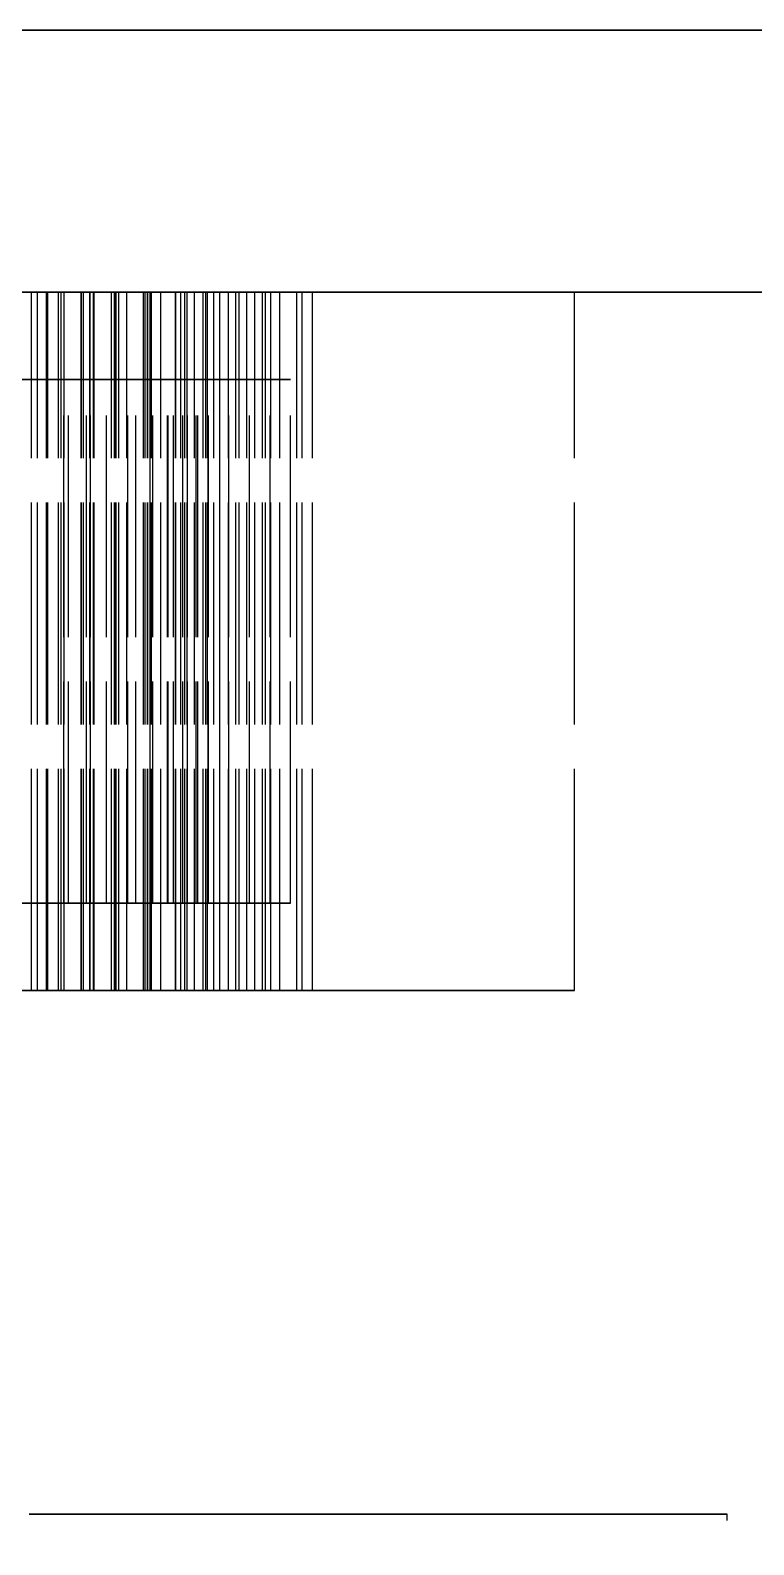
# Model space of a CAD drawing. Header units: millimetres. Extents: x -13 to 272, y -50 to 160.
# Drawn here: x 41.26 to 45.4, y 137.33 to 146.01 of the extents above; entities that cross this region are included whole.
import ezdxf

# ---------------------------------------------------------------- set-up
doc = ezdxf.new("R2010")
doc.units = ezdxf.units.MM
doc.linetypes.add('DASHED', pattern=[1.524, 1.27, -0.254])
doc.layers.add('HIDDEN', color=8, linetype='DASHED')
doc.layers.add('VISIBLE', color=7, linetype='CONTINUOUS')

msp = doc.modelspace()

# ---------------------------------------------------------------- linework, layer by layer
at = {"layer": 'HIDDEN'}
for points in [[(34.77381, 146.01), (35.53571, 146.01), (36.29762, 146.01), (37.05952, 146.01), (37.82143, 146.01), (38.58333, 146.01), (39.34524, 146.01), (40.10714, 146.01), (40.86905, 146.01), (41.63095, 146.01), (42.39286, 146.01), (43.15476, 146.01), (43.91667, 146.01), (44.67857, 146.01), (45.44048, 146.01), (46.20238, 146.01), (46.96429, 146.01), (47.72619, 146.01), (48.4881, 146.01), (49.25, 146.01)], [(44.375, 144.51), (43.76786, 144.51), (43.16071, 144.51), (42.55357, 144.51), (41.94643, 144.51), (41.33929, 144.51), (40.73214, 144.51), (40.125, 144.51), (39.51786, 144.51), (38.91071, 144.51), (38.30357, 144.51), (37.69643, 144.51), (37.08929, 144.51), (36.48214, 144.51), (35.875, 144.51), (35.26786, 144.51)], [(35.26786, 144.51), (35.875, 144.51), (36.48214, 144.51), (37.08929, 144.51), (37.69643, 144.51), (38.30357, 144.51), (38.91071, 144.51), (39.51786, 144.51), (40.125, 144.51), (40.73214, 144.51), (41.33929, 144.51), (41.94643, 144.51), (42.55357, 144.51), (43.16071, 144.51), (43.76786, 144.51), (44.375, 144.51)], [(47.25, 144.51), (46.55159, 144.51), (45.85317, 144.51), (45.15476, 144.51), (44.45635, 144.51), (43.75794, 144.51), (43.05952, 144.51), (42.36111, 144.51), (41.6627, 144.51), (40.96429, 144.51), (40.26587, 144.51), (39.56746, 144.51), (38.86905, 144.51), (38.17063, 144.51), (37.47222, 144.51), (36.77381, 144.51), (36.0754, 144.51), (35.37698, 144.51)], [(35.37698, 144.51), (36.0754, 144.51), (36.77381, 144.51), (37.47222, 144.51), (38.17063, 144.51), (38.86905, 144.51), (39.56746, 144.51), (40.26587, 144.51), (40.96429, 144.51), (41.6627, 144.51), (42.36111, 144.51), (43.05952, 144.51), (43.75794, 144.51), (44.45635, 144.51), (45.15476, 144.51), (45.85317, 144.51), (46.55159, 144.51), (47.25, 144.51)], [(41.14527, 144.51), (41.29909, 144.51)], [(41.29909, 144.51), (41.14527, 144.51)], [(41.34936, 144.51), (41.15241, 144.51)], [(41.15241, 144.51), (41.34936, 144.51)], [(41.41782, 144.51), (41.21428, 144.51)], [(41.21428, 144.51), (41.41782, 144.51)], [(41.35685, 144.51), (41.26419, 144.51)], [(41.26419, 144.51), (41.43334, 144.51)], [(41.43334, 144.51), (41.26419, 144.51)], [(41.26419, 144.51), (41.35685, 144.51)], [(41.26419, 140.51), (41.26419, 144.51)], [(41.26419, 140.51), (41.26419, 144.51)], [(41.29909, 144.51), (41.45025, 144.51)], [(41.45025, 144.51), (41.29909, 144.51)], [(41.29909, 140.51), (41.29909, 144.51)], [(41.29909, 140.51), (41.29909, 144.51)], [(41.54834, 144.51), (41.34936, 144.51)], [(41.34936, 144.51), (41.54834, 144.51)], [(41.34936, 140.51), (41.34936, 144.51)], [(41.34936, 140.51), (41.34936, 144.51)], [(41.55129, 144.51), (41.35685, 144.51)], [(41.35685, 144.51), (41.55129, 144.51)], [(41.35685, 140.51), (41.35685, 144.51)], [(41.35685, 140.51), (41.35685, 144.51)], [(41.62339, 144.51), (41.41782, 144.51)], [(41.41782, 144.51), (41.62339, 144.51)], [(41.41782, 140.51), (41.41782, 144.51)], [(41.41782, 140.51), (41.41782, 144.51)], [(41.43334, 144.51), (41.60028, 144.51)], [(41.60028, 144.51), (41.43334, 144.51)], [(41.43334, 140.51), (41.43334, 144.51)], [(41.43334, 140.51), (41.43334, 144.51)], [(41.45025, 144.51), (41.5988, 144.51)], [(41.5988, 144.51), (41.45025, 144.51)], [(41.45025, 140.51), (41.45025, 144.51)], [(41.45025, 140.51), (41.45025, 144.51)], [(41.74914, 144.51), (41.54834, 144.51)], [(41.54834, 144.51), (41.74914, 144.51)], [(41.54834, 140.51), (41.54834, 144.51)], [(41.54834, 140.51), (41.54834, 144.51)], [(41.74731, 144.51), (41.55129, 144.51)], [(41.55129, 144.51), (41.74731, 144.51)], [(41.55129, 140.51), (41.55129, 144.51)], [(41.55129, 140.51), (41.55129, 144.51)], [(41.6185, 144.51), (41.56259, 144.51)], [(41.56259, 144.51), (41.73992, 144.51)], [(41.73992, 144.51), (41.56259, 144.51)], [(41.56259, 144.51), (41.6185, 144.51)], [(41.56259, 140.51), (41.56259, 144.51)], [(41.56259, 140.51), (41.56259, 144.51)], [(41.5988, 144.51), (41.74476, 144.51)], [(41.74476, 144.51), (41.5988, 144.51)], [(41.5988, 140.51), (41.5988, 144.51)], [(41.5988, 140.51), (41.5988, 144.51)], [(41.60028, 144.51), (41.76511, 144.51)], [(41.76511, 144.51), (41.60028, 144.51)], [(41.60028, 140.51), (41.60028, 144.51)], [(41.60028, 140.51), (41.60028, 144.51)], [(41.81109, 144.51), (41.6185, 144.51)], [(41.6185, 144.51), (41.81109, 144.51)], [(41.6185, 140.51), (41.6185, 144.51)], [(41.6185, 140.51), (41.6185, 144.51)], [(41.74476, 144.51), (41.62339, 144.51)], [(41.62339, 144.51), (41.74476, 144.51)], [(41.62339, 140.51), (41.62339, 144.51)], [(41.62339, 140.51), (41.62339, 144.51)], [(41.7405, 144.51), (41.72181, 144.51)], [(41.72181, 144.51), (41.90581, 144.51)], [(41.90581, 144.51), (41.72181, 144.51)], [(41.72181, 144.51), (41.7405, 144.51)], [(41.72181, 140.51), (41.72181, 144.51)], [(41.72181, 140.51), (41.72181, 144.51)], [(41.73992, 144.51), (41.91579, 144.51)], [(41.91579, 144.51), (41.73992, 144.51)], [(41.73992, 140.51), (41.73992, 144.51)], [(41.73992, 140.51), (41.73992, 144.51)], [(41.7405, 144.51), (41.9296, 144.51)], [(41.9296, 144.51), (41.7405, 144.51)], [(41.7405, 140.51), (41.7405, 144.51)], [(41.7405, 140.51), (41.7405, 144.51)], [(41.74476, 140.51), (41.74476, 144.51)], [(41.74476, 140.51), (41.74476, 144.51)], [(41.94468, 144.51), (41.74731, 144.51)], [(41.74731, 144.51), (41.94468, 144.51)], [(41.74731, 140.51), (41.74731, 144.51)], [(41.74731, 140.51), (41.74731, 144.51)], [(41.95155, 144.51), (41.74914, 144.51)], [(41.74914, 144.51), (41.95155, 144.51)], [(41.74914, 140.51), (41.74914, 144.51)], [(41.74914, 140.51), (41.74914, 144.51)], [(41.76511, 144.51), (41.9279, 144.51)], [(41.9279, 144.51), (41.76511, 144.51)], [(41.76511, 140.51), (41.76511, 144.51)], [(41.76511, 140.51), (41.76511, 144.51)], [(42.00451, 144.51), (41.81109, 144.51)], [(41.81109, 144.51), (42.00451, 144.51)], [(41.81109, 140.51), (41.81109, 144.51)], [(41.81109, 140.51), (41.81109, 144.51)], [(41.90581, 144.51), (42.08911, 144.51)], [(42.08911, 144.51), (41.90581, 144.51)], [(41.90581, 140.51), (41.90581, 144.51)], [(41.90581, 140.51), (41.90581, 144.51)], [(41.91579, 144.51), (42.09023, 144.51)], [(42.09023, 144.51), (41.91579, 144.51)], [(41.91579, 140.51), (41.91579, 144.51)], [(41.91579, 140.51), (41.91579, 144.51)], [(41.9279, 144.51), (42.08865, 144.51)], [(42.08865, 144.51), (41.9279, 144.51)], [(41.9279, 140.51), (41.9279, 144.51)], [(41.9279, 140.51), (41.9279, 144.51)], [(41.9296, 144.51), (42.11877, 144.51)], [(42.11877, 144.51), (41.9296, 144.51)], [(41.9296, 140.51), (41.9296, 144.51)], [(41.9296, 140.51), (41.9296, 144.51)], [(42.14323, 144.51), (41.94468, 144.51)], [(41.94468, 144.51), (42.14323, 144.51)], [(41.94468, 140.51), (41.94468, 144.51)], [(41.94468, 140.51), (41.94468, 144.51)], [(42.15543, 144.51), (41.95155, 144.51)], [(41.95155, 144.51), (42.15543, 144.51)], [(41.95155, 140.51), (41.95155, 144.51)], [(41.95155, 140.51), (41.95155, 144.51)], [(42.19859, 144.51), (42.00451, 144.51)], [(42.00451, 144.51), (42.19859, 144.51)], [(42.00451, 140.51), (42.00451, 144.51)], [(42.00451, 140.51), (42.00451, 144.51)], [(42.08865, 144.51), (42.24738, 144.51)], [(42.24738, 144.51), (42.08865, 144.51)], [(42.08865, 140.51), (42.08865, 144.51)], [(42.08865, 140.51), (42.08865, 144.51)], [(42.08911, 144.51), (42.27168, 144.51)], [(42.27168, 144.51), (42.08911, 144.51)], [(42.08911, 140.51), (42.08911, 144.51)], [(42.08911, 140.51), (42.08911, 144.51)], [(42.09023, 144.51), (42.26326, 144.51)], [(42.26326, 144.51), (42.09023, 144.51)], [(42.09023, 140.51), (42.09023, 144.51)], [(42.09023, 140.51), (42.09023, 144.51)], [(42.11877, 144.51), (42.3079, 144.51)], [(42.3079, 144.51), (42.11877, 144.51)], [(42.11877, 140.51), (42.11877, 144.51)], [(42.11877, 140.51), (42.11877, 144.51)], [(42.3428, 144.51), (42.14323, 144.51)], [(42.14323, 144.51), (42.3428, 144.51)], [(42.14323, 140.51), (42.14323, 144.51)], [(42.14323, 140.51), (42.14323, 144.51)], [(42.24738, 144.51), (42.15543, 144.51)], [(42.15543, 144.51), (42.24738, 144.51)], [(42.15543, 140.51), (42.15543, 144.51)], [(42.15543, 140.51), (42.15543, 144.51)], [(42.3932, 144.51), (42.19859, 144.51)], [(42.19859, 144.51), (42.3932, 144.51)], [(42.19859, 140.51), (42.19859, 144.51)], [(42.19859, 140.51), (42.19859, 144.51)], [(42.24738, 140.51), (42.24738, 144.51)], [(42.24738, 140.51), (42.24738, 144.51)], [(42.26326, 144.51), (42.43485, 144.51)], [(42.43485, 144.51), (42.26326, 144.51)], [(42.26326, 140.51), (42.26326, 144.51)], [(42.26326, 140.51), (42.26326, 144.51)], [(42.27168, 144.51), (42.45347, 144.51)], [(42.45347, 144.51), (42.27168, 144.51)], [(42.27168, 140.51), (42.27168, 144.51)], [(42.27168, 140.51), (42.27168, 144.51)], [(42.3079, 144.51), (42.49691, 144.51)], [(42.49691, 144.51), (42.3079, 144.51)], [(42.3079, 140.51), (42.3079, 144.51)], [(42.3079, 140.51), (42.3079, 144.51)], [(42.54325, 144.51), (42.3428, 144.51)], [(42.3428, 144.51), (42.54325, 144.51)], [(42.3428, 140.51), (42.3428, 144.51)], [(42.3428, 140.51), (42.3428, 144.51)], [(42.58821, 144.51), (42.3932, 144.51)], [(42.3932, 144.51), (42.58821, 144.51)], [(42.3932, 140.51), (42.3932, 144.51)], [(42.3932, 140.51), (42.3932, 144.51)], [(42.43485, 144.51), (42.60498, 144.51)], [(42.60498, 144.51), (42.43485, 144.51)], [(42.43485, 140.51), (42.43485, 144.51)], [(42.43485, 140.51), (42.43485, 144.51)], [(42.45347, 144.51), (42.63444, 144.51)], [(42.63444, 144.51), (42.45347, 144.51)], [(42.45347, 140.51), (42.45347, 144.51)], [(42.45347, 140.51), (42.45347, 144.51)], [(42.49691, 144.51), (42.6857, 144.51)], [(42.6857, 144.51), (42.49691, 144.51)], [(42.49691, 140.51), (42.49691, 144.51)], [(42.49691, 140.51), (42.49691, 144.51)], [(42.60498, 144.51), (42.54325, 144.51)], [(42.54325, 144.51), (42.60498, 144.51)], [(42.54325, 140.51), (42.54325, 144.51)], [(42.54325, 140.51), (42.54325, 144.51)], [(42.78352, 144.51), (42.58821, 144.51)], [(42.58821, 144.51), (42.78352, 144.51)], [(42.58821, 140.51), (42.58821, 144.51)], [(42.58821, 140.51), (42.58821, 144.51)], [(42.60498, 140.51), (42.60498, 144.51)], [(42.60498, 140.51), (42.60498, 144.51)], [(42.63444, 144.51), (42.81452, 144.51)], [(42.81452, 144.51), (42.63444, 144.51)], [(42.63444, 140.51), (42.63444, 144.51)], [(42.63444, 140.51), (42.63444, 144.51)], [(42.6857, 144.51), (42.8742, 144.51)], [(42.8742, 144.51), (42.6857, 144.51)], [(42.6857, 140.51), (42.6857, 144.51)], [(42.6857, 140.51), (42.6857, 144.51)], [(42.81452, 144.51), (42.78352, 144.51)], [(42.78352, 144.51), (42.81452, 144.51)], [(42.78352, 140.51), (42.78352, 144.51)], [(42.78352, 140.51), (42.78352, 144.51)], [(42.81452, 140.51), (42.81452, 144.51)], [(42.81452, 140.51), (42.81452, 144.51)], [(42.8742, 140.51), (42.8742, 144.51)], [(42.8742, 140.51), (42.8742, 144.51)], [(44.375, 140.51), (44.375, 144.51)], [(41.12467, 144.01), (41.4752, 144.01)], [(41.4752, 144.01), (41.12467, 144.01)], [(41.45014, 141.01), (41.45014, 144.01)], [(41.45014, 144.01), (41.60259, 144.01)], [(41.86152, 144.01), (41.45014, 144.01)], [(41.60259, 144.01), (41.45014, 144.01)], [(41.45014, 144.01), (41.86152, 144.01)], [(41.45014, 141.01), (41.45014, 144.01)], [(41.4752, 144.01), (41.57818, 144.01)], [(41.57818, 144.01), (41.4752, 144.01)], [(41.4752, 141.01), (41.4752, 144.01)], [(41.4752, 141.01), (41.4752, 144.01)], [(41.57818, 144.01), (41.69273, 144.01)], [(41.69273, 144.01), (41.57818, 144.01)], [(41.57818, 141.01), (41.57818, 144.01)], [(41.57818, 141.01), (41.57818, 144.01)], [(41.60259, 141.01), (41.60259, 144.01)], [(41.60259, 144.01), (42.04248, 144.01)], [(42.04248, 144.01), (41.60259, 144.01)], [(41.60259, 141.01), (41.60259, 144.01)], [(41.69273, 144.01), (41.81506, 144.01)], [(41.81506, 144.01), (41.69273, 144.01)], [(41.69273, 141.01), (41.69273, 144.01)], [(41.69273, 141.01), (41.69273, 144.01)], [(41.81506, 144.01), (41.94369, 144.01)], [(41.94369, 144.01), (41.81506, 144.01)], [(41.81506, 141.01), (41.81506, 144.01)], [(41.81506, 141.01), (41.81506, 144.01)], [(41.95831, 144.01), (41.86152, 144.01)], [(41.86152, 144.01), (41.95831, 144.01)], [(41.86152, 141.01), (41.86152, 144.01)], [(41.86152, 141.01), (41.86152, 144.01)], [(41.94369, 144.01), (42.07763, 144.01)], [(42.07763, 144.01), (41.94369, 144.01)], [(41.94369, 141.01), (41.94369, 144.01)], [(41.94369, 141.01), (41.94369, 144.01)], [(42.04732, 144.01), (41.95831, 144.01)], [(41.95831, 144.01), (42.04732, 144.01)], [(41.95831, 141.01), (41.95831, 144.01)], [(41.95831, 141.01), (41.95831, 144.01)], [(42.04248, 141.01), (42.04248, 144.01)], [(42.04248, 144.01), (42.15782, 144.01)], [(42.15782, 144.01), (42.04248, 144.01)], [(42.04248, 141.01), (42.04248, 144.01)], [(42.13014, 144.01), (42.04732, 144.01)], [(42.04732, 144.01), (42.13014, 144.01)], [(42.04732, 141.01), (42.04732, 144.01)], [(42.04732, 141.01), (42.04732, 144.01)], [(42.07763, 144.01), (42.21611, 144.01)], [(42.21611, 144.01), (42.07763, 144.01)], [(42.07763, 141.01), (42.07763, 144.01)], [(42.07763, 141.01), (42.07763, 144.01)], [(42.20698, 144.01), (42.13014, 144.01)], [(42.13014, 144.01), (42.20698, 144.01)], [(42.13014, 141.01), (42.13014, 144.01)], [(42.13014, 141.01), (42.13014, 144.01)], [(42.15782, 141.01), (42.15782, 144.01)], [(42.15782, 144.01), (42.27534, 144.01)], [(42.27534, 144.01), (42.15782, 144.01)], [(42.15782, 141.01), (42.15782, 144.01)], [(42.27773, 144.01), (42.20698, 144.01)], [(42.20698, 144.01), (42.27773, 144.01)], [(42.20698, 141.01), (42.20698, 144.01)], [(42.20698, 141.01), (42.20698, 144.01)], [(42.21611, 144.01), (42.34214, 144.01)], [(42.34214, 144.01), (42.21611, 144.01)], [(42.21611, 141.01), (42.21611, 144.01)], [(42.21611, 141.01), (42.21611, 144.01)], [(42.27534, 144.01), (42.39379, 144.01)], [(42.39379, 144.01), (42.27534, 144.01)], [(42.27534, 141.01), (42.27534, 144.01)], [(42.27534, 141.01), (42.27534, 144.01)], [(42.34214, 144.01), (42.27773, 144.01)], [(42.27773, 144.01), (42.34214, 144.01)], [(42.27773, 141.01), (42.27773, 144.01)], [(42.27773, 141.01), (42.27773, 144.01)], [(42.34214, 141.01), (42.34214, 144.01)], [(42.34214, 141.01), (42.34214, 144.01)], [(42.39379, 144.01), (42.51242, 144.01)], [(42.51242, 144.01), (42.39379, 144.01)], [(42.39379, 141.01), (42.39379, 144.01)], [(42.39379, 141.01), (42.39379, 144.01)], [(42.51242, 144.01), (42.6306, 144.01)], [(42.6306, 144.01), (42.51242, 144.01)], [(42.51242, 141.01), (42.51242, 144.01)], [(42.51242, 141.01), (42.51242, 144.01)], [(42.6306, 144.01), (42.74773, 144.01)], [(42.74773, 144.01), (42.6306, 144.01)], [(42.6306, 141.01), (42.6306, 144.01)], [(42.6306, 141.01), (42.6306, 144.01)], [(42.74773, 141.01), (42.74773, 144.01)], [(42.74773, 141.01), (42.74773, 144.01)], [(41.12467, 141.01), (41.4752, 141.01)], [(41.4752, 141.01), (41.12467, 141.01)], [(41.45014, 141.01), (41.60259, 141.01)], [(41.86152, 141.01), (41.45014, 141.01)], [(41.60259, 141.01), (41.45014, 141.01)], [(41.45014, 141.01), (41.86152, 141.01)], [(41.4752, 141.01), (41.57818, 141.01)], [(41.57818, 141.01), (41.4752, 141.01)], [(41.57818, 141.01), (41.69273, 141.01)], [(41.69273, 141.01), (41.57818, 141.01)], [(41.60259, 141.01), (42.04248, 141.01)], [(42.04248, 141.01), (41.60259, 141.01)], [(41.69273, 141.01), (41.81506, 141.01)], [(41.81506, 141.01), (41.69273, 141.01)], [(41.81506, 141.01), (41.94369, 141.01)], [(41.94369, 141.01), (41.81506, 141.01)], [(41.95831, 141.01), (41.86152, 141.01)], [(41.86152, 141.01), (41.95831, 141.01)], [(41.94369, 141.01), (42.07763, 141.01)], [(42.07763, 141.01), (41.94369, 141.01)], [(42.04732, 141.01), (41.95831, 141.01)], [(41.95831, 141.01), (42.04732, 141.01)], [(42.04248, 141.01), (42.15782, 141.01)], [(42.15782, 141.01), (42.04248, 141.01)], [(42.13014, 141.01), (42.04732, 141.01)], [(42.04732, 141.01), (42.13014, 141.01)], [(42.07763, 141.01), (42.21611, 141.01)], [(42.21611, 141.01), (42.07763, 141.01)], [(42.20698, 141.01), (42.13014, 141.01)], [(42.13014, 141.01), (42.20698, 141.01)], [(42.15782, 141.01), (42.27534, 141.01)], [(42.27534, 141.01), (42.15782, 141.01)], [(42.27773, 141.01), (42.20698, 141.01)], [(42.20698, 141.01), (42.27773, 141.01)], [(42.21611, 141.01), (42.34214, 141.01)], [(42.34214, 141.01), (42.21611, 141.01)], [(42.27534, 141.01), (42.39379, 141.01)], [(42.39379, 141.01), (42.27534, 141.01)], [(42.34214, 141.01), (42.27773, 141.01)], [(42.27773, 141.01), (42.34214, 141.01)], [(42.39379, 141.01), (42.51242, 141.01)], [(42.51242, 141.01), (42.39379, 141.01)], [(42.51242, 141.01), (42.6306, 141.01)], [(42.6306, 141.01), (42.51242, 141.01)], [(42.6306, 141.01), (42.74773, 141.01)], [(42.74773, 141.01), (42.6306, 141.01)], [(44.375, 140.51), (43.76786, 140.51), (43.16071, 140.51), (42.55357, 140.51), (41.94643, 140.51), (41.33929, 140.51), (40.73214, 140.51), (40.125, 140.51), (39.51786, 140.51), (38.91071, 140.51), (38.30357, 140.51), (37.69643, 140.51), (37.08929, 140.51), (36.48214, 140.51), (35.875, 140.51), (35.26786, 140.51)], [(35.26786, 140.51), (35.875, 140.51), (36.48214, 140.51), (37.08929, 140.51), (37.69643, 140.51), (38.30357, 140.51), (38.91071, 140.51), (39.51786, 140.51), (40.125, 140.51), (40.73214, 140.51), (41.33929, 140.51), (41.94643, 140.51), (42.55357, 140.51), (43.16071, 140.51), (43.76786, 140.51), (44.375, 140.51)], [(41.14527, 140.51), (41.29909, 140.51)], [(41.29909, 140.51), (41.14527, 140.51)], [(41.34936, 140.51), (41.15241, 140.51)], [(41.15241, 140.51), (41.34936, 140.51)], [(41.41782, 140.51), (41.21428, 140.51)], [(41.21428, 140.51), (41.41782, 140.51)], [(41.35685, 140.51), (41.26419, 140.51)], [(41.26419, 140.51), (41.43334, 140.51)], [(41.43334, 140.51), (41.26419, 140.51)], [(41.26419, 140.51), (41.35685, 140.51)], [(41.29909, 140.51), (41.45025, 140.51)], [(41.45025, 140.51), (41.29909, 140.51)], [(41.54834, 140.51), (41.34936, 140.51)], [(41.34936, 140.51), (41.54834, 140.51)], [(41.55129, 140.51), (41.35685, 140.51)], [(41.35685, 140.51), (41.55129, 140.51)], [(41.62339, 140.51), (41.41782, 140.51)], [(41.41782, 140.51), (41.62339, 140.51)], [(41.43334, 140.51), (41.60028, 140.51)], [(41.60028, 140.51), (41.43334, 140.51)], [(41.45025, 140.51), (41.5988, 140.51)], [(41.5988, 140.51), (41.45025, 140.51)], [(41.74914, 140.51), (41.54834, 140.51)], [(41.54834, 140.51), (41.74914, 140.51)], [(41.74731, 140.51), (41.55129, 140.51)], [(41.55129, 140.51), (41.74731, 140.51)], [(41.6185, 140.51), (41.56259, 140.51)], [(41.56259, 140.51), (41.73992, 140.51)], [(41.73992, 140.51), (41.56259, 140.51)], [(41.56259, 140.51), (41.6185, 140.51)], [(41.5988, 140.51), (41.74476, 140.51)], [(41.74476, 140.51), (41.5988, 140.51)], [(41.60028, 140.51), (41.76511, 140.51)], [(41.76511, 140.51), (41.60028, 140.51)], [(41.81109, 140.51), (41.6185, 140.51)], [(41.6185, 140.51), (41.81109, 140.51)], [(41.74476, 140.51), (41.62339, 140.51)], [(41.62339, 140.51), (41.74476, 140.51)], [(41.7405, 140.51), (41.72181, 140.51)], [(41.72181, 140.51), (41.90581, 140.51)], [(41.90581, 140.51), (41.72181, 140.51)], [(41.72181, 140.51), (41.7405, 140.51)], [(41.73992, 140.51), (41.91579, 140.51)], [(41.91579, 140.51), (41.73992, 140.51)], [(41.7405, 140.51), (41.9296, 140.51)], [(41.9296, 140.51), (41.7405, 140.51)], [(41.94468, 140.51), (41.74731, 140.51)], [(41.74731, 140.51), (41.94468, 140.51)], [(41.95155, 140.51), (41.74914, 140.51)], [(41.74914, 140.51), (41.95155, 140.51)], [(41.76511, 140.51), (41.9279, 140.51)], [(41.9279, 140.51), (41.76511, 140.51)], [(42.00451, 140.51), (41.81109, 140.51)], [(41.81109, 140.51), (42.00451, 140.51)], [(41.90581, 140.51), (42.08911, 140.51)], [(42.08911, 140.51), (41.90581, 140.51)], [(41.91579, 140.51), (42.09023, 140.51)], [(42.09023, 140.51), (41.91579, 140.51)], [(41.9279, 140.51), (42.08865, 140.51)], [(42.08865, 140.51), (41.9279, 140.51)], [(41.9296, 140.51), (42.11877, 140.51)], [(42.11877, 140.51), (41.9296, 140.51)], [(42.14323, 140.51), (41.94468, 140.51)], [(41.94468, 140.51), (42.14323, 140.51)], [(42.15543, 140.51), (41.95155, 140.51)], [(41.95155, 140.51), (42.15543, 140.51)], [(42.19859, 140.51), (42.00451, 140.51)], [(42.00451, 140.51), (42.19859, 140.51)], [(42.08865, 140.51), (42.24738, 140.51)], [(42.24738, 140.51), (42.08865, 140.51)], [(42.08911, 140.51), (42.27168, 140.51)], [(42.27168, 140.51), (42.08911, 140.51)], [(42.09023, 140.51), (42.26326, 140.51)], [(42.26326, 140.51), (42.09023, 140.51)], [(42.11877, 140.51), (42.3079, 140.51)], [(42.3079, 140.51), (42.11877, 140.51)], [(42.3428, 140.51), (42.14323, 140.51)], [(42.14323, 140.51), (42.3428, 140.51)], [(42.24738, 140.51), (42.15543, 140.51)], [(42.15543, 140.51), (42.24738, 140.51)], [(42.3932, 140.51), (42.19859, 140.51)], [(42.19859, 140.51), (42.3932, 140.51)], [(42.26326, 140.51), (42.43485, 140.51)], [(42.43485, 140.51), (42.26326, 140.51)], [(42.27168, 140.51), (42.45347, 140.51)], [(42.45347, 140.51), (42.27168, 140.51)], [(42.3079, 140.51), (42.49691, 140.51)], [(42.49691, 140.51), (42.3079, 140.51)], [(42.54325, 140.51), (42.3428, 140.51)], [(42.3428, 140.51), (42.54325, 140.51)], [(42.58821, 140.51), (42.3932, 140.51)], [(42.3932, 140.51), (42.58821, 140.51)], [(42.43485, 140.51), (42.60498, 140.51)], [(42.60498, 140.51), (42.43485, 140.51)], [(42.45347, 140.51), (42.63444, 140.51)], [(42.63444, 140.51), (42.45347, 140.51)], [(42.49691, 140.51), (42.6857, 140.51)], [(42.6857, 140.51), (42.49691, 140.51)], [(42.60498, 140.51), (42.54325, 140.51)], [(42.54325, 140.51), (42.60498, 140.51)], [(42.78352, 140.51), (42.58821, 140.51)], [(42.58821, 140.51), (42.78352, 140.51)], [(42.63444, 140.51), (42.81452, 140.51)], [(42.81452, 140.51), (42.63444, 140.51)], [(42.6857, 140.51), (42.8742, 140.51)], [(42.8742, 140.51), (42.6857, 140.51)], [(42.81452, 140.51), (42.78352, 140.51)], [(42.78352, 140.51), (42.81452, 140.51)], [(45.25, 137.51), (45.05952, 137.51), (44.86905, 137.51), (44.67857, 137.51), (44.4881, 137.51), (44.29762, 137.51), (44.10714, 137.51), (43.91667, 137.51), (43.72619, 137.51), (43.53571, 137.51), (43.34524, 137.51), (43.15476, 137.51), (42.96429, 137.51), (42.77381, 137.51), (42.58333, 137.51), (42.39286, 137.51), (42.20238, 137.51), (42.0119, 137.51), (41.82143, 137.51), (41.63095, 137.51), (41.44048, 137.51), (41.25, 137.51)], [(41.25, 137.51), (41.44048, 137.51), (41.63095, 137.51), (41.82143, 137.51), (42.0119, 137.51), (42.20238, 137.51), (42.39286, 137.51), (42.58333, 137.51), (42.77381, 137.51), (42.96429, 137.51), (43.15476, 137.51), (43.34524, 137.51), (43.53571, 137.51), (43.72619, 137.51), (43.91667, 137.51), (44.10714, 137.51), (44.29762, 137.51), (44.4881, 137.51), (44.67857, 137.51), (44.86905, 137.51), (45.05952, 137.51), (45.25, 137.51)], [(45.25, 120.71), (45.25, 137.51)]]:
    msp.add_lwpolyline(points, dxfattribs=at)
at = {"layer": 'VISIBLE'}
msp.add_lwpolyline([(49.25, 146.01), (48.4881, 146.01), (47.72619, 146.01), (46.96429, 146.01), (46.20238, 146.01), (45.44048, 146.01), (44.67857, 146.01), (43.91667, 146.01), (43.15476, 146.01), (42.39286, 146.01), (41.63095, 146.01), (40.86905, 146.01), (40.10714, 146.01), (39.34524, 146.01), (38.58333, 146.01), (37.82143, 146.01), (37.05952, 146.01), (36.29762, 146.01), (35.53571, 146.01), (34.77381, 146.01)], dxfattribs=at)

doc.saveas('drawing.dxf')
